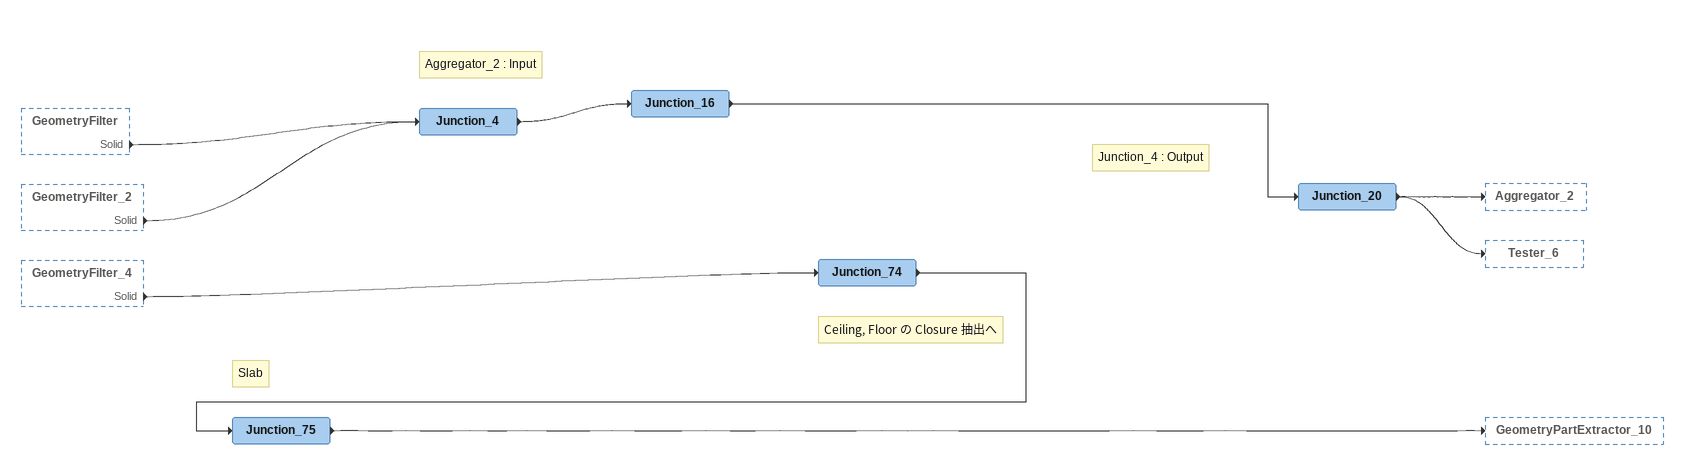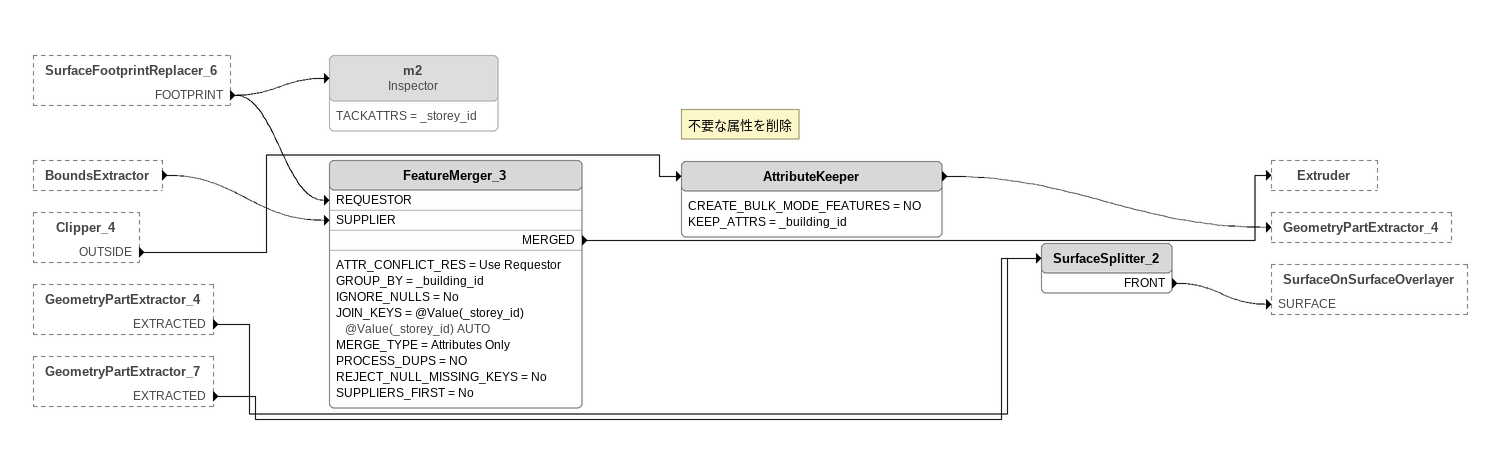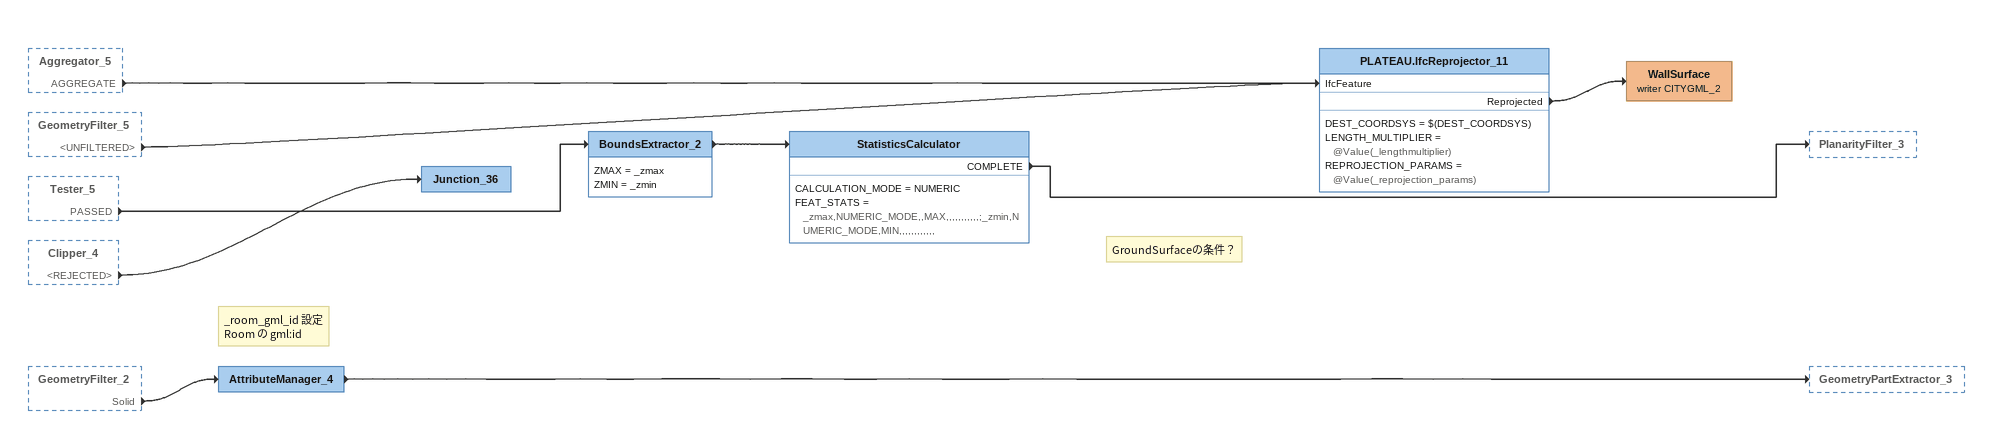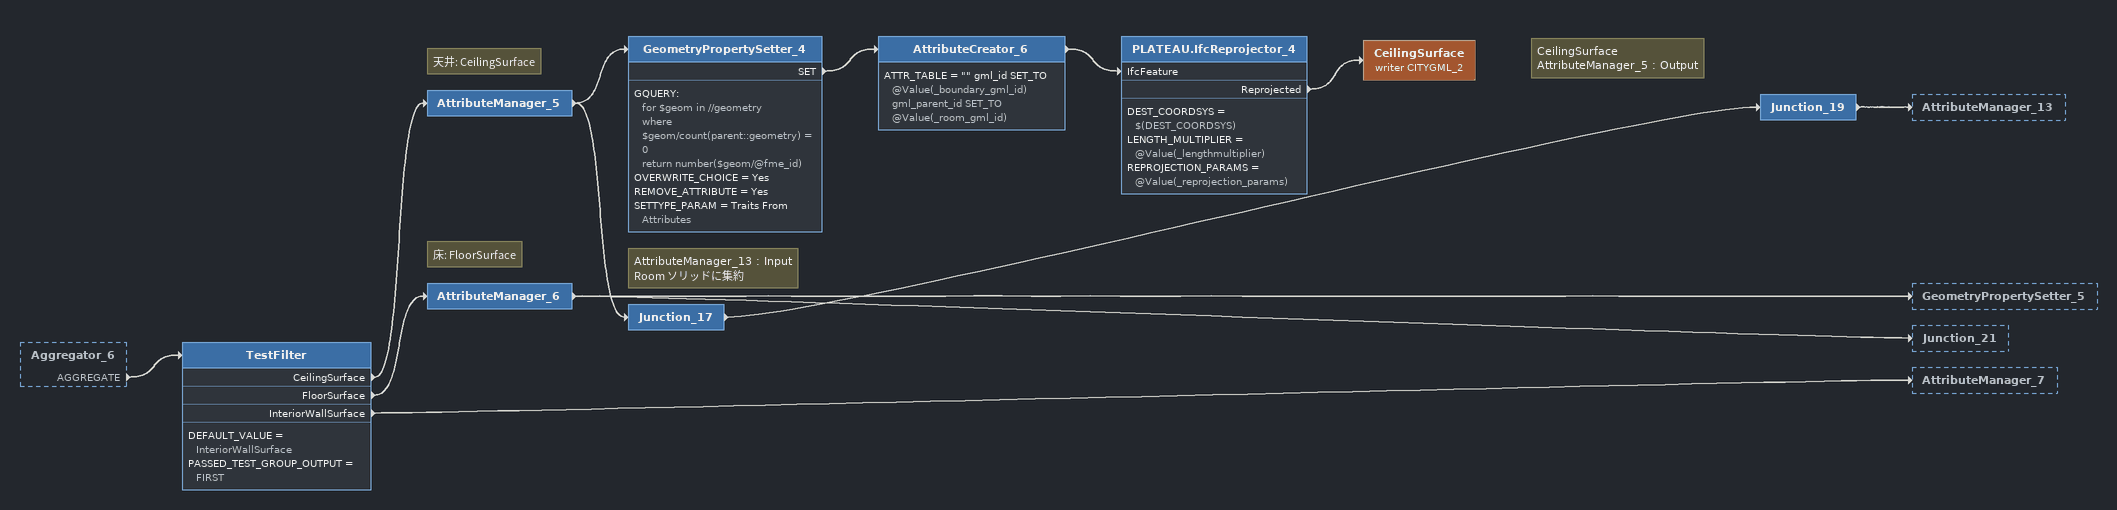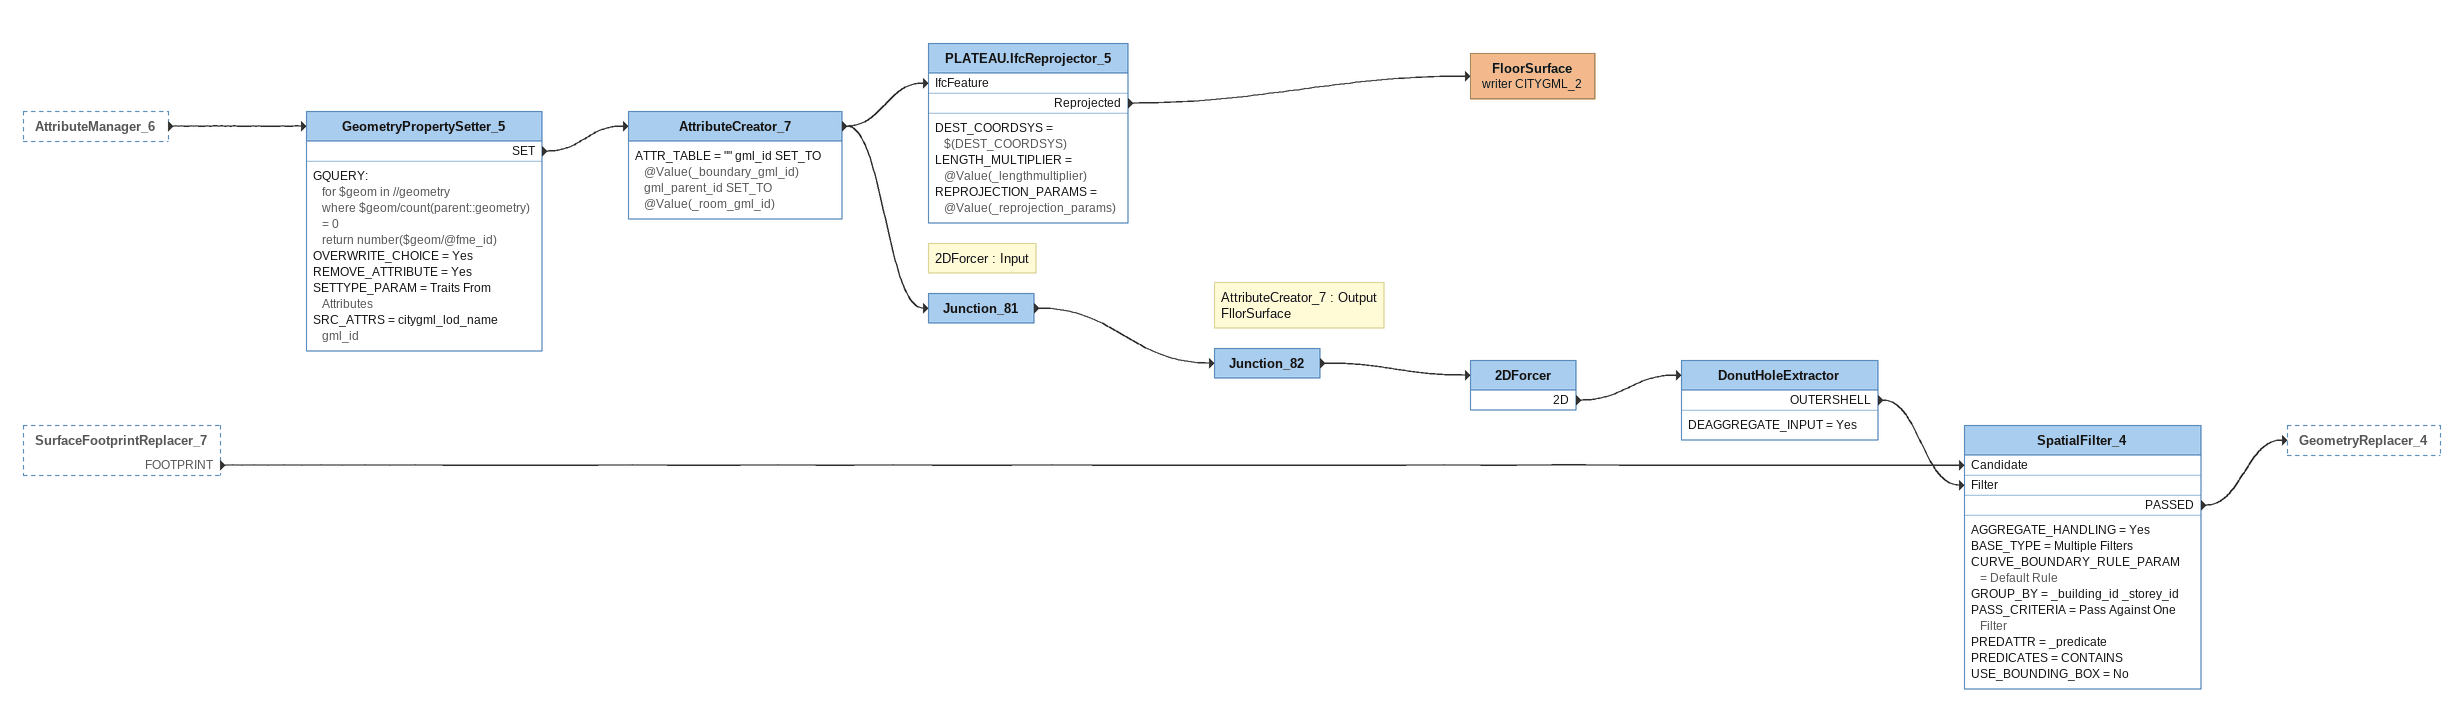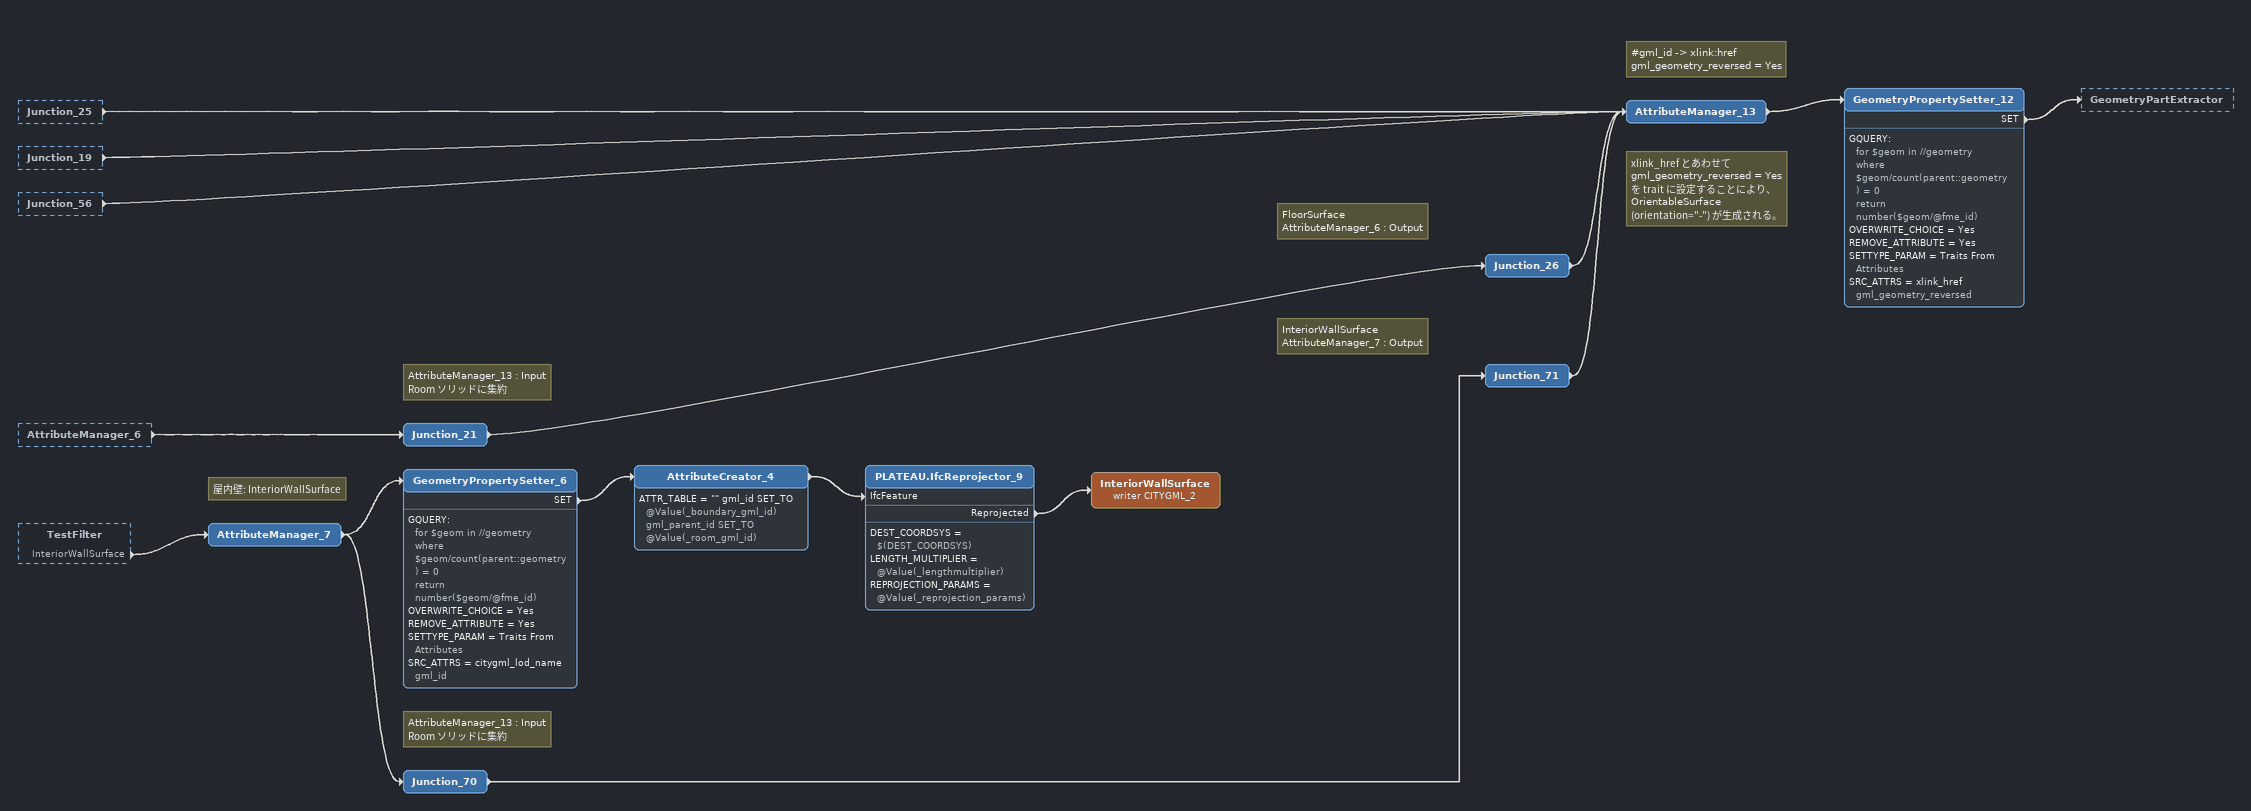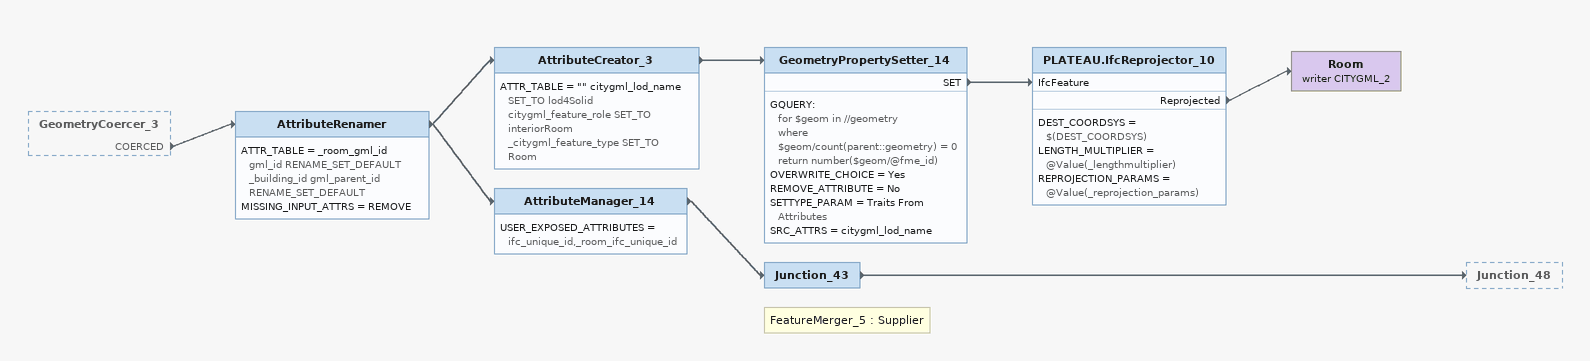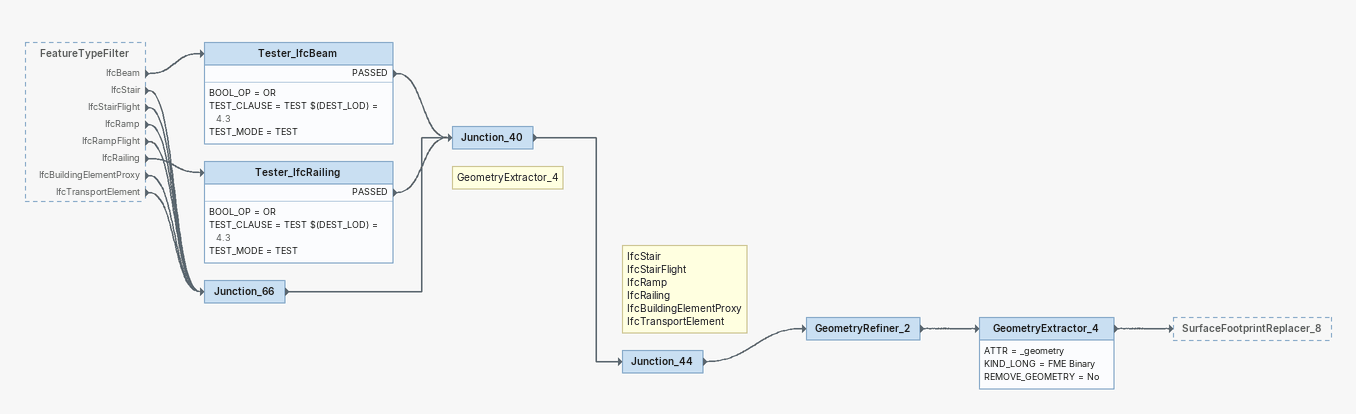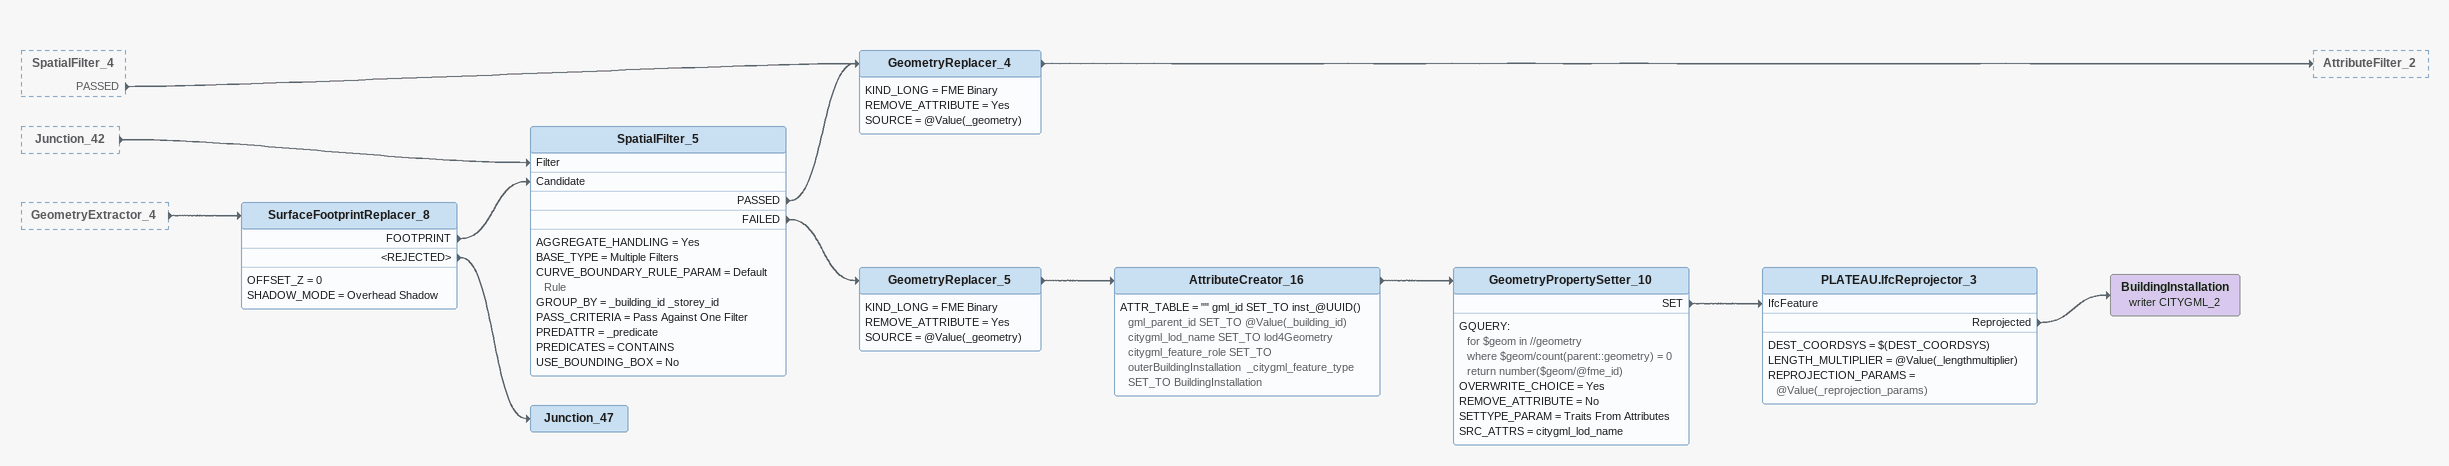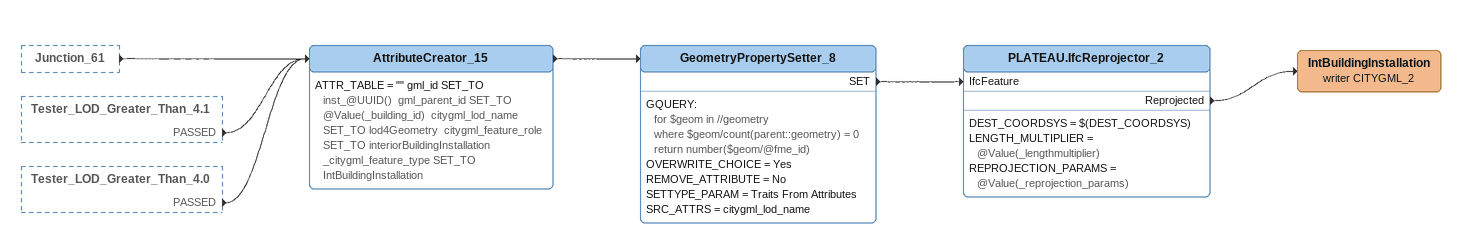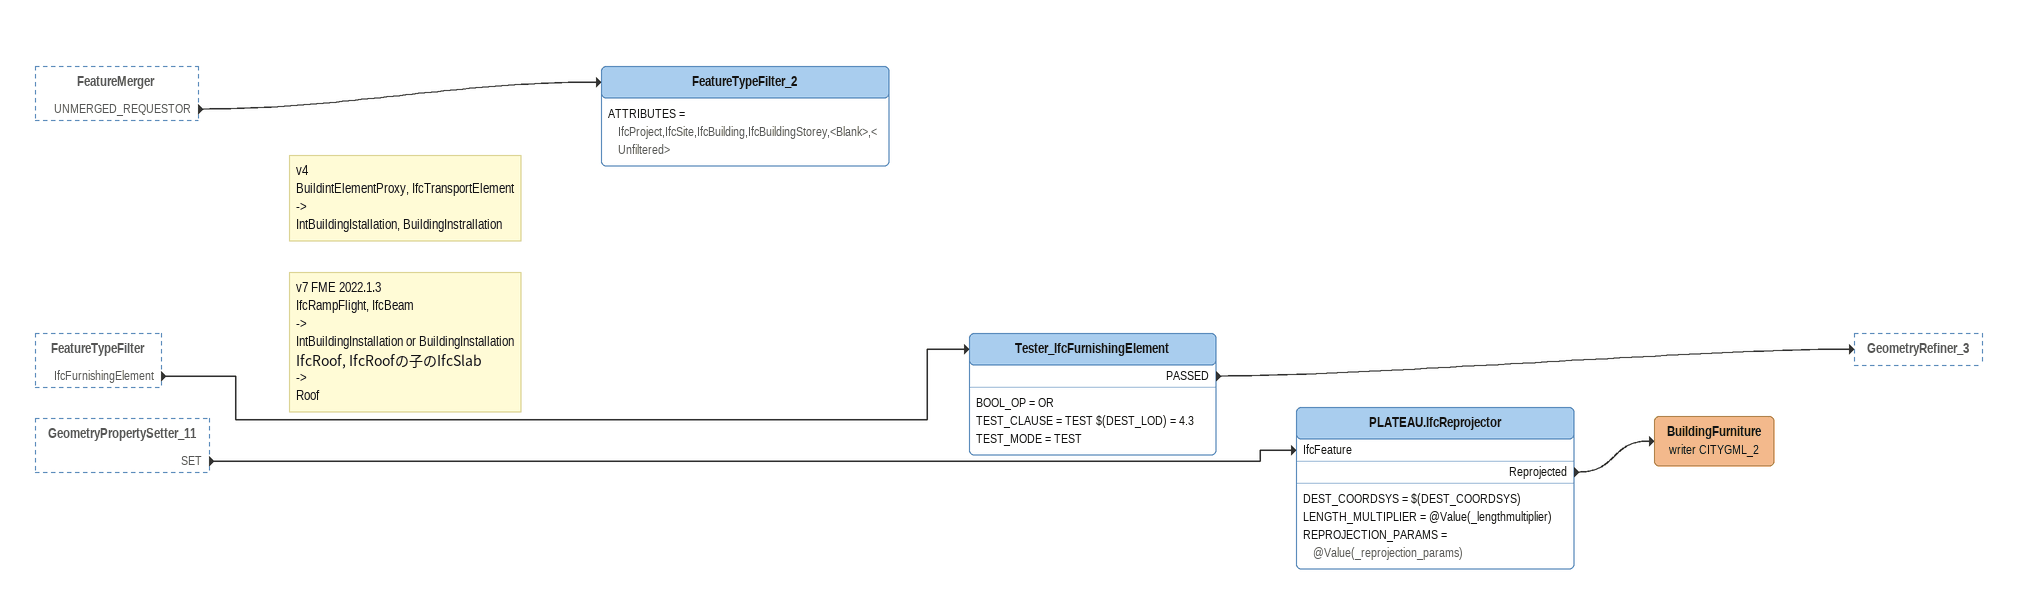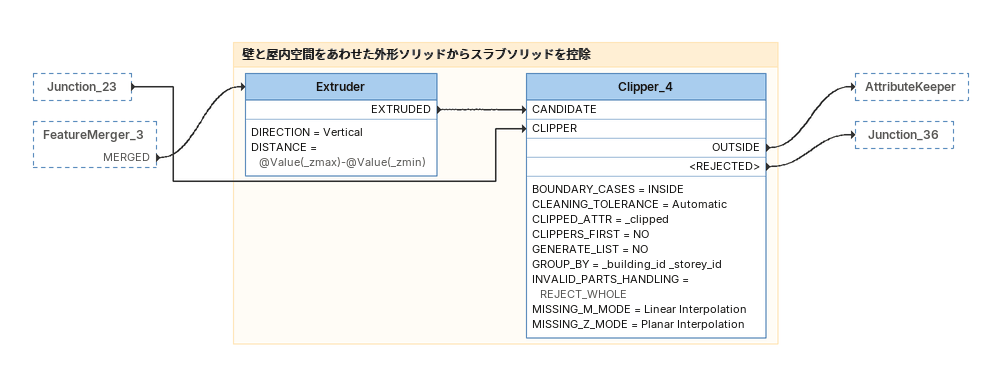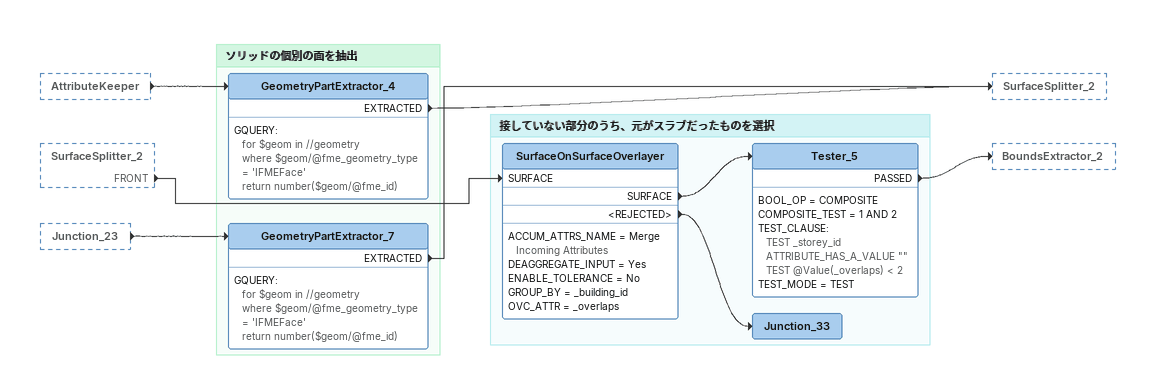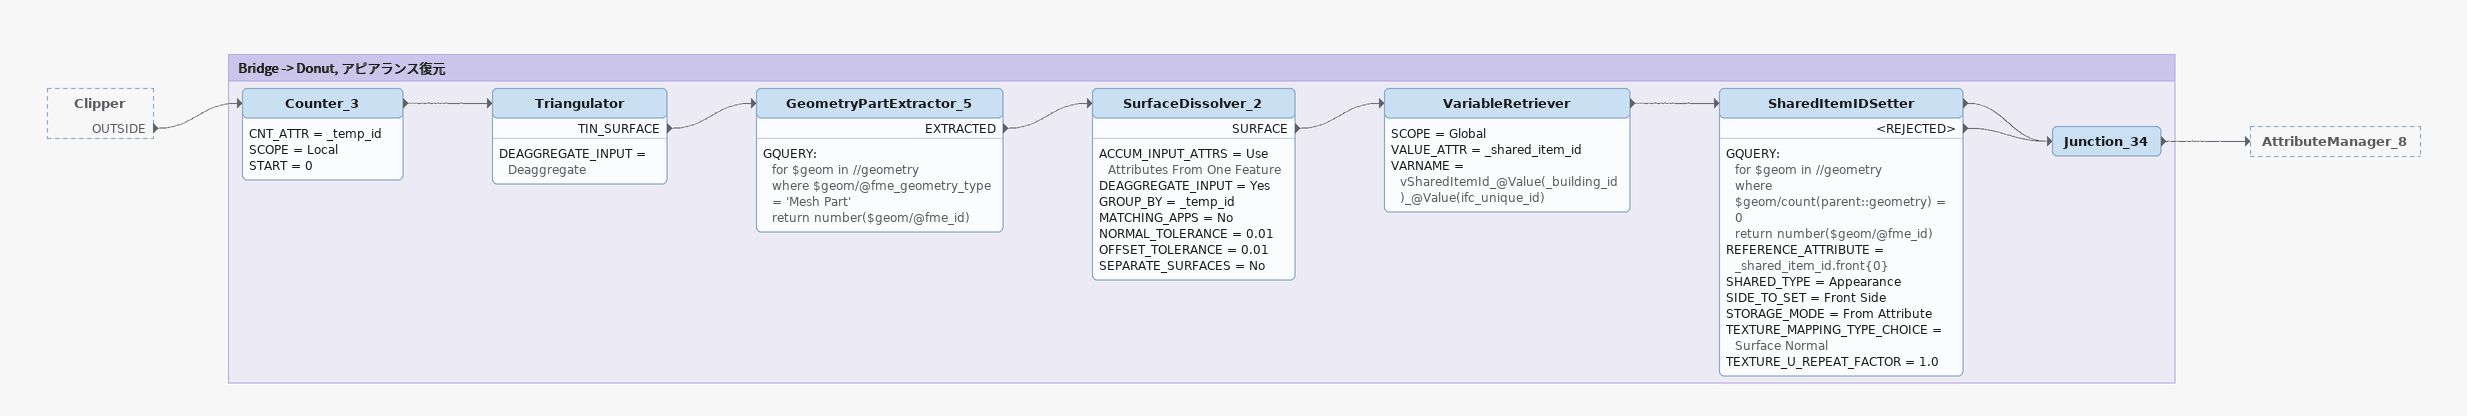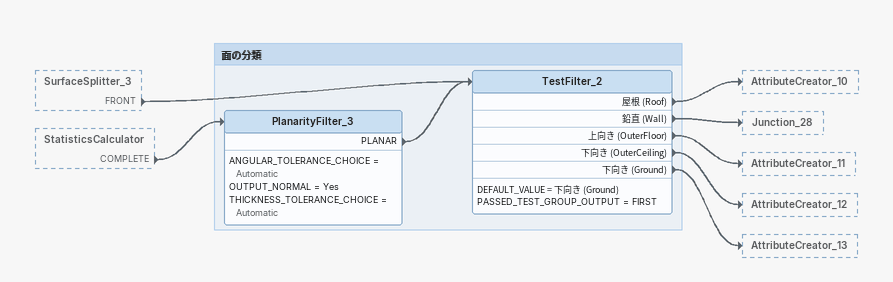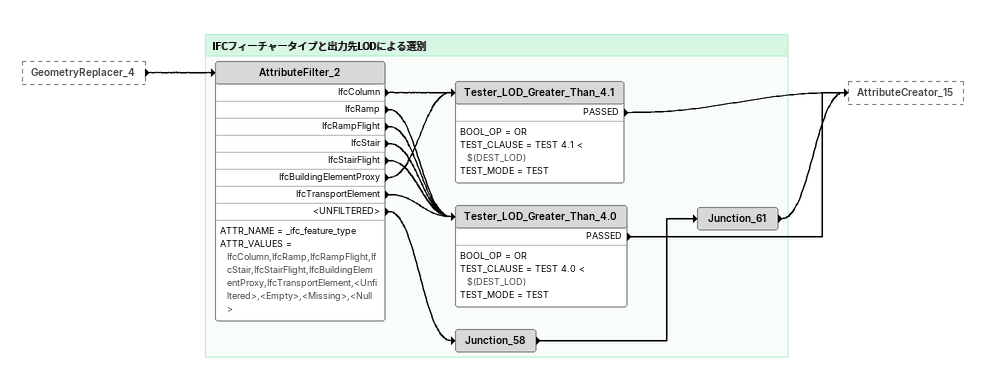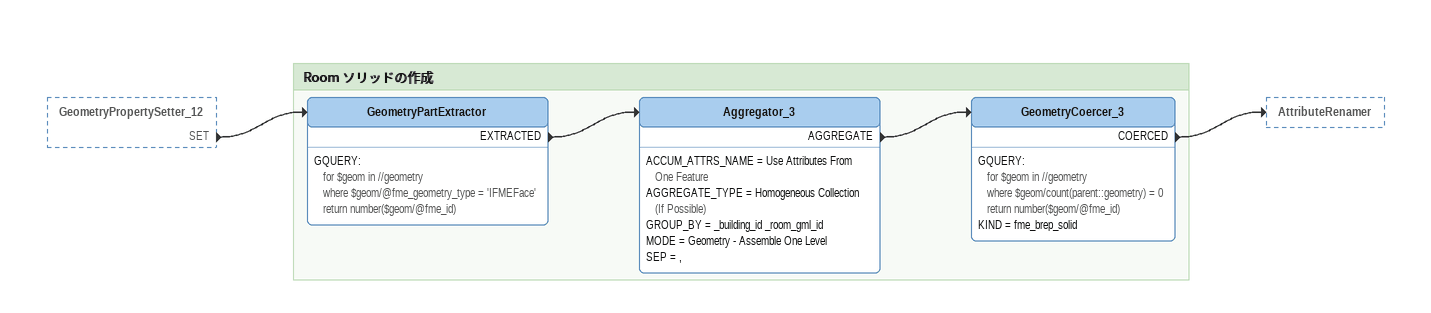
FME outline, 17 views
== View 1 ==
GeometryFilter [outside]
    Solid -> Junction_4
GeometryFilter_2 [outside]
    Solid -> Junction_4
GeometryFilter_4 [outside]
    Solid -> Junction_74
Note: Ceiling, Floor の Closure 抽出へ
Junction_74
    -> Junction_75
Note: Slab
Junction_75
    -> GeometryPartExtractor_10
Junction_4
    -> Junction_16
Note: Aggregator_2 : Input
Junction_16
    -> Junction_20
Note: Junction_4 : Output
Junction_20
    -> Aggregator_2
    -> Tester_6

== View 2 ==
SurfaceFootprintReplacer_6 [outside]
    FOOTPRINT -> m2
    FOOTPRINT -> FeatureMerger_3 [REQUESTOR]
BoundsExtractor [outside]
    -> FeatureMerger_3 [SUPPLIER]
Clipper_4 [outside]
    OUTSIDE -> AttributeKeeper
GeometryPartExtractor_4 [outside]
    EXTRACTED -> SurfaceSplitter_2
GeometryPartExtractor_7 [outside]
    EXTRACTED -> SurfaceSplitter_2
m2: Inspector [off]
    TACKATTRS = _storey_id
FeatureMerger_3
    ATTR_CONFLICT_RES = Use Requestor
    GROUP_BY = _building_id
    IGNORE_NULLS = No
    JOIN_KEYS = @Value(_storey_id) @Value(_storey_id) AUTO
    MERGE_TYPE = Attributes Only
    PROCESS_DUPS = NO
    REJECT_NULL_MISSING_KEYS = No
    SUPPLIERS_FIRST = No
    MERGED -> Extruder
Note: 不要な属性を削除
AttributeKeeper
    CREATE_BULK_MODE_FEATURES = NO
    KEEP_ATTRS = _building_id
    -> GeometryPartExtractor_4
SurfaceSplitter_2
    FRONT -> SurfaceOnSurfaceOverlayer [SURFACE]

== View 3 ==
Aggregator_5 [outside]
    AGGREGATE -> PLATEAU.IfcReprojector_11 [IfcFeature]
GeometryFilter_5 [outside]
    <UNFILTERED> -> PLATEAU.IfcReprojector_11 [IfcFeature]
Tester_5 [outside]
    PASSED -> BoundsExtractor_2
Clipper_4 [outside]
    <REJECTED> -> Junction_36
GeometryFilter_2 [outside]
    Solid -> AttributeManager_4
BoundsExtractor_2
    ZMAX = _zmax
    ZMIN = _zmin
    -> StatisticsCalculator
Note: GroundSurfaceの条件？
StatisticsCalculator
    CALCULATION_MODE = NUMERIC
    FEAT_STATS = _zmax,NUMERIC_MODE,,MAX,,,,,,,,,,,;_zmin,NUMERIC_MODE,MIN,,,,,,,,,,,,
    COMPLETE -> PlanarityFilter_3
Junction_36
PLATEAU.IfcReprojector_11
    DEST_COORDSYS = $(DEST_COORDSYS)
    LENGTH_MULTIPLIER = @Value(_lengthmultiplier)
    REPROJECTION_PARAMS = @Value(_reprojection_params)
    Reprojected -> WallSurface (writer CITYGML_2)
WallSurface (writer CITYGML_2)
Note: _room_gml_id 設定 / Room の gml:id
AttributeManager_4
    -> GeometryPartExtractor_3

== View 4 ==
Aggregator_6 [outside]
    AGGREGATE -> TestFilter
TestFilter
    DEFAULT_VALUE = InteriorWallSurface
    PASSED_TEST_GROUP_OUTPUT = FIRST
    CeilingSurface -> AttributeManager_5
    FloorSurface -> AttributeManager_6
    InteriorWallSurface -> AttributeManager_7
Note: 天井: CeilingSurface
AttributeManager_5
    -> GeometryPropertySetter_4
    -> Junction_17
GeometryPropertySetter_4
    GQUERY:
      for $geom in //geometry
      where $geom/count(parent::geometry) = 0
      return number($geom/@fme_id)
    OVERWRITE_CHOICE = Yes
    REMOVE_ATTRIBUTE = Yes
    SETTYPE_PARAM = Traits From Attributes
    SET -> AttributeCreator_6
AttributeCreator_6
    ATTR_TABLE = "" gml_id SET_TO @Value(_boundary_gml_id)  gml_parent_id SET_TO @Value(_room_gml_id)
    -> PLATEAU.IfcReprojector_4 [IfcFeature]
PLATEAU.IfcReprojector_4
    DEST_COORDSYS = $(DEST_COORDSYS)
    LENGTH_MULTIPLIER = @Value(_lengthmultiplier)
    REPROJECTION_PARAMS = @Value(_reprojection_params)
    Reprojected -> CeilingSurface (writer CITYGML_2)
CeilingSurface (writer CITYGML_2)
Note: AttributeManager_13 : Input / Room ソリッドに集約
Junction_17
    -> Junction_19
Note: CeilingSurface / AttributeManager_5 : Output
Junction_19
    -> AttributeManager_13
Note: 床: FloorSurface
AttributeManager_6
    -> GeometryPropertySetter_5
    -> Junction_21

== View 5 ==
AttributeManager_6 [outside]
    -> GeometryPropertySetter_5
SurfaceFootprintReplacer_7 [outside]
    FOOTPRINT -> SpatialFilter_4 [Candidate]
GeometryPropertySetter_5
    GQUERY:
      for $geom in //geometry
      where $geom/count(parent::geometry) = 0
      return number($geom/@fme_id)
    OVERWRITE_CHOICE = Yes
    REMOVE_ATTRIBUTE = Yes
    SETTYPE_PARAM = Traits From Attributes
    SRC_ATTRS = citygml_lod_name gml_id
    SET -> AttributeCreator_7
AttributeCreator_7
    ATTR_TABLE = "" gml_id SET_TO @Value(_boundary_gml_id)  gml_parent_id SET_TO @Value(_room_gml_id)
    -> PLATEAU.IfcReprojector_5 [IfcFeature]
    -> Junction_81
PLATEAU.IfcReprojector_5
    DEST_COORDSYS = $(DEST_COORDSYS)
    LENGTH_MULTIPLIER = @Value(_lengthmultiplier)
    REPROJECTION_PARAMS = @Value(_reprojection_params)
    Reprojected -> FloorSurface (writer CITYGML_2)
FloorSurface (writer CITYGML_2)
Note: 2DForcer : Input
Junction_81
    -> Junction_82
Note: AttributeCreator_7 : Output / FllorSurface
Junction_82
    -> 2DForcer
2DForcer
    2D -> DonutHoleExtractor
DonutHoleExtractor
    DEAGGREGATE_INPUT = Yes
    OUTERSHELL -> SpatialFilter_4 [Filter]
SpatialFilter_4
    AGGREGATE_HANDLING = Yes
    BASE_TYPE = Multiple Filters
    CURVE_BOUNDARY_RULE_PARAM = Default Rule
    GROUP_BY = _building_id _storey_id
    PASS_CRITERIA = Pass Against One Filter
    PREDATTR = _predicate
    PREDICATES = CONTAINS
    USE_BOUNDING_BOX = No
    PASSED -> GeometryReplacer_4

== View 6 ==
Junction_25 [outside]
    -> AttributeManager_13
Junction_19 [outside]
    -> AttributeManager_13
Junction_56 [outside]
    -> AttributeManager_13
AttributeManager_6 [outside]
    -> Junction_21
TestFilter [outside]
    InteriorWallSurface -> AttributeManager_7
Note: AttributeManager_13 : Input / Room ソリッドに集約
Junction_21
    -> Junction_26
Note: FloorSurface / AttributeManager_6 : Output
Junction_26
    -> AttributeManager_13
Note: 屋内壁: InteriorWallSurface
AttributeManager_7
    -> GeometryPropertySetter_6
    -> Junction_70
GeometryPropertySetter_6
    GQUERY:
      for $geom in //geometry
      where $geom/count(parent::geometry) = 0
      return number($geom/@fme_id)
    OVERWRITE_CHOICE = Yes
    REMOVE_ATTRIBUTE = Yes
    SETTYPE_PARAM = Traits From Attributes
    SRC_ATTRS = citygml_lod_name gml_id
    SET -> AttributeCreator_4
AttributeCreator_4
    ATTR_TABLE = "" gml_id SET_TO @Value(_boundary_gml_id)  gml_parent_id SET_TO @Value(_room_gml_id)
    -> PLATEAU.IfcReprojector_9 [IfcFeature]
PLATEAU.IfcReprojector_9
    DEST_COORDSYS = $(DEST_COORDSYS)
    LENGTH_MULTIPLIER = @Value(_lengthmultiplier)
    REPROJECTION_PARAMS = @Value(_reprojection_params)
    Reprojected -> InteriorWallSurface (writer CITYGML_2)
InteriorWallSurface (writer CITYGML_2)
Note: AttributeManager_13 : Input / Room ソリッドに集約
Junction_70
    -> Junction_71
Note: InteriorWallSurface / AttributeManager_7 : Output
Junction_71
    -> AttributeManager_13
Note: #gml_id -> xlink:href / gml_geometry_reversed = Yes
Note: xlink_href とあわせて gml_geometry_reversed = Yes / を trait に設定することにより、 / OrientableSurface (orientation="-") が生成される。
AttributeManager_13
    -> GeometryPropertySetter_12
GeometryPropertySetter_12
    GQUERY:
      for $geom in //geometry
      where $geom/count(parent::geometry) = 0
      return number($geom/@fme_id)
    OVERWRITE_CHOICE = Yes
    REMOVE_ATTRIBUTE = Yes
    SETTYPE_PARAM = Traits From Attributes
    SRC_ATTRS = xlink_href gml_geometry_reversed
    SET -> GeometryPartExtractor

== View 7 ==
GeometryCoercer_3 [outside]
    COERCED -> AttributeRenamer
AttributeRenamer
    ATTR_TABLE = _room_gml_id gml_id RENAME_SET_DEFAULT  _building_id gml_parent_id RENAME_SET_DEFAULT
    MISSING_INPUT_ATTRS = REMOVE
    -> AttributeCreator_3
    -> AttributeManager_14
AttributeCreator_3
    ATTR_TABLE = "" citygml_lod_name SET_TO lod4Solid  citygml_feature_role SET_TO interiorRoom  _citygml_feature_type SET_TO Room
    -> GeometryPropertySetter_14
GeometryPropertySetter_14
    GQUERY:
      for $geom in //geometry
      where $geom/count(parent::geometry) = 0
      return number($geom/@fme_id)
    OVERWRITE_CHOICE = Yes
    REMOVE_ATTRIBUTE = No
    SETTYPE_PARAM = Traits From Attributes
    SRC_ATTRS = citygml_lod_name
    SET -> PLATEAU.IfcReprojector_10 [IfcFeature]
PLATEAU.IfcReprojector_10
    DEST_COORDSYS = $(DEST_COORDSYS)
    LENGTH_MULTIPLIER = @Value(_lengthmultiplier)
    REPROJECTION_PARAMS = @Value(_reprojection_params)
    Reprojected -> Room (writer CITYGML_2)
Room (writer CITYGML_2)
AttributeManager_14
    USER_EXPOSED_ATTRIBUTES = ifc_unique_id,_room_ifc_unique_id
    -> Junction_43
Note: FeatureMerger_5 : Supplier
Junction_43
    -> Junction_48

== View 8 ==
FeatureTypeFilter [outside]
    IfcBeam -> Tester_IfcBeam
    IfcStair -> Junction_66
    IfcStairFlight -> Junction_66
    IfcRamp -> Junction_66
    IfcRampFlight -> Junction_66
    IfcRailing -> Tester_IfcRailing
    IfcBuildingElementProxy -> Junction_66
    IfcTransportElement -> Junction_66
Tester_IfcBeam
    BOOL_OP = OR
    TEST_CLAUSE = TEST $(DEST_LOD) = 4.3
    TEST_MODE = TEST
    PASSED -> Junction_40
Tester_IfcRailing
    BOOL_OP = OR
    TEST_CLAUSE = TEST $(DEST_LOD) = 4.3
    TEST_MODE = TEST
    PASSED -> Junction_40
Junction_66
    -> Junction_40
Note: GeometryExtractor_4
Junction_40
    -> Junction_44
Note: IfcStair / IfcStairFlight / IfcRamp / IfcRailing / IfcBuildingElementProxy / IfcTransportElement
Junction_44
    -> GeometryRefiner_2
GeometryRefiner_2
    -> GeometryExtractor_4
GeometryExtractor_4
    ATTR = _geometry
    KIND_LONG = FME Binary
    REMOVE_GEOMETRY = No
    -> SurfaceFootprintReplacer_8

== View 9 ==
SpatialFilter_4 [outside]
    PASSED -> GeometryReplacer_4
Junction_42 [outside]
    -> SpatialFilter_5 [Filter]
GeometryExtractor_4 [outside]
    -> SurfaceFootprintReplacer_8
SurfaceFootprintReplacer_8
    OFFSET_Z = 0
    SHADOW_MODE = Overhead Shadow
    FOOTPRINT -> SpatialFilter_5 [Candidate]
    <REJECTED> -> Junction_47
SpatialFilter_5
    AGGREGATE_HANDLING = Yes
    BASE_TYPE = Multiple Filters
    CURVE_BOUNDARY_RULE_PARAM = Default Rule
    GROUP_BY = _building_id _storey_id
    PASS_CRITERIA = Pass Against One Filter
    PREDATTR = _predicate
    PREDICATES = CONTAINS
    USE_BOUNDING_BOX = No
    PASSED -> GeometryReplacer_4
    FAILED -> GeometryReplacer_5
GeometryReplacer_4
    KIND_LONG = FME Binary
    REMOVE_ATTRIBUTE = Yes
    SOURCE = @Value(_geometry)
    -> AttributeFilter_2
GeometryReplacer_5
    KIND_LONG = FME Binary
    REMOVE_ATTRIBUTE = Yes
    SOURCE = @Value(_geometry)
    -> AttributeCreator_16
AttributeCreator_16
    ATTR_TABLE = "" gml_id SET_TO inst_@UUID()  gml_parent_id SET_TO @Value(_building_id)  citygml_lod_name SET_TO lod4Geometry  citygml_feature_role SET_TO outerBuildingInstallation  _citygml_feature_type SET_TO BuildingInstallation
    -> GeometryPropertySetter_10
GeometryPropertySetter_10
    GQUERY:
      for $geom in //geometry
      where $geom/count(parent::geometry) = 0
      return number($geom/@fme_id)
    OVERWRITE_CHOICE = Yes
    REMOVE_ATTRIBUTE = No
    SETTYPE_PARAM = Traits From Attributes
    SRC_ATTRS = citygml_lod_name
    SET -> PLATEAU.IfcReprojector_3 [IfcFeature]
PLATEAU.IfcReprojector_3
    DEST_COORDSYS = $(DEST_COORDSYS)
    LENGTH_MULTIPLIER = @Value(_lengthmultiplier)
    REPROJECTION_PARAMS = @Value(_reprojection_params)
    Reprojected -> BuildingInstallation (writer CITYGML_2)
BuildingInstallation (writer CITYGML_2)
Junction_47

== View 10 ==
Junction_61 [outside]
    -> AttributeCreator_15
Tester_LOD_Greater_Than_4.1 [outside]
    PASSED -> AttributeCreator_15
Tester_LOD_Greater_Than_4.0 [outside]
    PASSED -> AttributeCreator_15
AttributeCreator_15
    ATTR_TABLE = "" gml_id SET_TO inst_@UUID()  gml_parent_id SET_TO @Value(_building_id)  citygml_lod_name SET_TO lod4Geometry  citygml_feature_role SET_TO interiorBuildingInstallation  _citygml_feature_type SET_TO IntBuildingInstallation
    -> GeometryPropertySetter_8
GeometryPropertySetter_8
    GQUERY:
      for $geom in //geometry
      where $geom/count(parent::geometry) = 0
      return number($geom/@fme_id)
    OVERWRITE_CHOICE = Yes
    REMOVE_ATTRIBUTE = No
    SETTYPE_PARAM = Traits From Attributes
    SRC_ATTRS = citygml_lod_name
    SET -> PLATEAU.IfcReprojector_2 [IfcFeature]
PLATEAU.IfcReprojector_2
    DEST_COORDSYS = $(DEST_COORDSYS)
    LENGTH_MULTIPLIER = @Value(_lengthmultiplier)
    REPROJECTION_PARAMS = @Value(_reprojection_params)
    Reprojected -> IntBuildingInstallation (writer CITYGML_2)
IntBuildingInstallation (writer CITYGML_2)

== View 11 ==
FeatureMerger [outside]
    UNMERGED_REQUESTOR -> FeatureTypeFilter_2
FeatureTypeFilter [outside]
    IfcFurnishingElement -> Tester_IfcFurnishingElement
GeometryPropertySetter_11 [outside]
    SET -> PLATEAU.IfcReprojector [IfcFeature]
Tester_IfcFurnishingElement
    BOOL_OP = OR
    TEST_CLAUSE = TEST $(DEST_LOD) = 4.3
    TEST_MODE = TEST
    PASSED -> GeometryRefiner_3
PLATEAU.IfcReprojector
    DEST_COORDSYS = $(DEST_COORDSYS)
    LENGTH_MULTIPLIER = @Value(_lengthmultiplier)
    REPROJECTION_PARAMS = @Value(_reprojection_params)
    Reprojected -> BuildingFurniture (writer CITYGML_2)
BuildingFurniture (writer CITYGML_2)
Note: v4 / BuildintElementProxy, IfcTransportElement / -> / IntBuildingIstallation, BuildingInstrallation
Note: v7 FME 2022.1.3 / IfcRampFlight, IfcBeam / -> / IntBuildingInstallation or BuildingInstallation / IfcRoof, IfcRoofの子のIfcSlab / -> / Roof
FeatureTypeFilter_2
    ATTRIBUTES = IfcProject,IfcSite,IfcBuilding,IfcBuildingStorey,<Blank>,<Unfiltered>

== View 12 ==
Junction_23 [outside]
    -> Clipper_4 [CLIPPER]
FeatureMerger_3 [outside]
    MERGED -> Extruder

Bookmark: 壁と屋内空間をあわせた外形ソリッドからスラブソリッドを控除
Extruder
    DIRECTION = Vertical
    DISTANCE = @Value(_zmax)-@Value(_zmin)
    EXTRUDED -> Clipper_4 [CANDIDATE]
Clipper_4
    BOUNDARY_CASES = INSIDE
    CLEANING_TOLERANCE = Automatic
    CLIPPED_ATTR = _clipped
    CLIPPERS_FIRST = NO
    GENERATE_LIST = NO
    GROUP_BY = _building_id _storey_id
    INVALID_PARTS_HANDLING = REJECT_WHOLE
    MISSING_M_MODE = Linear Interpolation
    MISSING_Z_MODE = Planar Interpolation
    OUTSIDE -> AttributeKeeper
    <REJECTED> -> Junction_36

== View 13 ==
AttributeKeeper [outside]
    -> GeometryPartExtractor_4
SurfaceSplitter_2 [outside]
    FRONT -> SurfaceOnSurfaceOverlayer [SURFACE]
Junction_23 [outside]
    -> GeometryPartExtractor_7

Bookmark: ソリッドの個別の面を抽出
GeometryPartExtractor_7
    GQUERY:
      for $geom in //geometry
      where $geom/@fme_geometry_type = 'IFMEFace'
      return number($geom/@fme_id)
    EXTRACTED -> SurfaceSplitter_2
GeometryPartExtractor_4
    GQUERY:
      for $geom in //geometry
      where $geom/@fme_geometry_type = 'IFMEFace'
      return number($geom/@fme_id)
    EXTRACTED -> SurfaceSplitter_2

Bookmark: 接していない部分のうち、元がスラブだったものを選択
SurfaceOnSurfaceOverlayer
    ACCUM_ATTRS_NAME = Merge Incoming Attributes
    DEAGGREGATE_INPUT = Yes
    ENABLE_TOLERANCE = No
    GROUP_BY = _building_id
    OVC_ATTR = _overlaps
    SURFACE -> Tester_5
    <REJECTED> -> Junction_33
Tester_5
    BOOL_OP = COMPOSITE
    COMPOSITE_TEST = 1 AND 2
    TEST_CLAUSE:
      TEST _storey_id ATTRIBUTE_HAS_A_VALUE ""
      TEST @Value(_overlaps) < 2
    TEST_MODE = TEST
    PASSED -> BoundsExtractor_2
Junction_33

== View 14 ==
Clipper [outside]
    OUTSIDE -> Counter_3

Bookmark: Bridge -> Donut, アピアランス復元
Counter_3
    CNT_ATTR = _temp_id
    SCOPE = Local
    START = 0
    -> Triangulator
Triangulator
    DEAGGREGATE_INPUT = Deaggregate
    TIN_SURFACE -> GeometryPartExtractor_5
GeometryPartExtractor_5
    GQUERY:
      for $geom in //geometry
      where $geom/@fme_geometry_type = 'Mesh Part'
      return number($geom/@fme_id)
    EXTRACTED -> SurfaceDissolver_2
SurfaceDissolver_2
    ACCUM_INPUT_ATTRS = Use Attributes From One Feature
    DEAGGREGATE_INPUT = Yes
    GROUP_BY = _temp_id
    MATCHING_APPS = No
    NORMAL_TOLERANCE = 0.01
    OFFSET_TOLERANCE = 0.01
    SEPARATE_SURFACES = No
    SURFACE -> VariableRetriever
VariableRetriever
    SCOPE = Global
    VALUE_ATTR = _shared_item_id
    VARNAME = vSharedItemId_@Value(_building_id)_@Value(ifc_unique_id)
    -> SharedItemIDSetter
SharedItemIDSetter
    GQUERY:
      for $geom in //geometry
      where $geom/count(parent::geometry) = 0
      return number($geom/@fme_id)
    REFERENCE_ATTRIBUTE = _shared_item_id.front{0}
    SHARED_TYPE = Appearance
    SIDE_TO_SET = Front Side
    STORAGE_MODE = From Attribute
    TEXTURE_MAPPING_TYPE_CHOICE = Surface Normal
    TEXTURE_U_REPEAT_FACTOR = 1.0
    -> Junction_34
    <REJECTED> -> Junction_34
Junction_34
    -> AttributeManager_8

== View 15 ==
SurfaceSplitter_3 [outside]
    FRONT -> TestFilter_2
StatisticsCalculator [outside]
    COMPLETE -> PlanarityFilter_3

Bookmark: 面の分類
PlanarityFilter_3
    ANGULAR_TOLERANCE_CHOICE = Automatic
    OUTPUT_NORMAL = Yes
    THICKNESS_TOLERANCE_CHOICE = Automatic
    PLANAR -> TestFilter_2
TestFilter_2
    DEFAULT_VALUE = 下向き (Ground)
    PASSED_TEST_GROUP_OUTPUT = FIRST
    屋根 (Roof) -> AttributeCreator_10
    鉛直 (Wall) -> Junction_28
    上向き (OuterFloor) -> AttributeCreator_11
    下向き (OuterCeiling) -> AttributeCreator_12
    下向き (Ground) -> AttributeCreator_13

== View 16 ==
GeometryReplacer_4 [outside]
    -> AttributeFilter_2

Bookmark: IFCフィーチャータイプと出力先LODによる選別
AttributeFilter_2
    ATTR_NAME = _ifc_feature_type
    ATTR_VALUES = IfcColumn,IfcRamp,IfcRampFlight,IfcStair,IfcStairFlight,IfcBuildingElementProxy,IfcTransportElement,<Unfiltered>,<Empty>,<Missing>,<Null>
    IfcColumn -> Tester_LOD_Greater_Than_4.1
    IfcRamp -> Tester_LOD_Greater_Than_4.0
    IfcRampFlight -> Tester_LOD_Greater_Than_4.0
    IfcStair -> Tester_LOD_Greater_Than_4.0
    IfcStairFlight -> Tester_LOD_Greater_Than_4.0
    IfcBuildingElementProxy -> Tester_LOD_Greater_Than_4.1
    IfcTransportElement -> Tester_LOD_Greater_Than_4.0
    <UNFILTERED> -> Junction_58
Tester_LOD_Greater_Than_4.1
    BOOL_OP = OR
    TEST_CLAUSE = TEST 4.1 < $(DEST_LOD)
    TEST_MODE = TEST
    PASSED -> AttributeCreator_15
Tester_LOD_Greater_Than_4.0
    BOOL_OP = OR
    TEST_CLAUSE = TEST 4.0 < $(DEST_LOD)
    TEST_MODE = TEST
    PASSED -> AttributeCreator_15
Junction_58
    -> Junction_61
Junction_61
    -> AttributeCreator_15

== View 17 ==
GeometryPropertySetter_12 [outside]
    SET -> GeometryPartExtractor

Bookmark: Room ソリッドの作成
GeometryPartExtractor
    GQUERY:
      for $geom in //geometry
      where $geom/@fme_geometry_type = 'IFMEFace'
      return number($geom/@fme_id)
    EXTRACTED -> Aggregator_3
Aggregator_3
    ACCUM_ATTRS_NAME = Use Attributes From One Feature
    AGGREGATE_TYPE = Homogeneous Collection (If Possible)
    GROUP_BY = _building_id _room_gml_id
    MODE = Geometry - Assemble One Level
    SEP = ,
    AGGREGATE -> GeometryCoercer_3
GeometryCoercer_3
    GQUERY:
      for $geom in //geometry
      where $geom/count(parent::geometry) = 0
      return number($geom/@fme_id)
    KIND = fme_brep_solid
    COERCED -> AttributeRenamer
